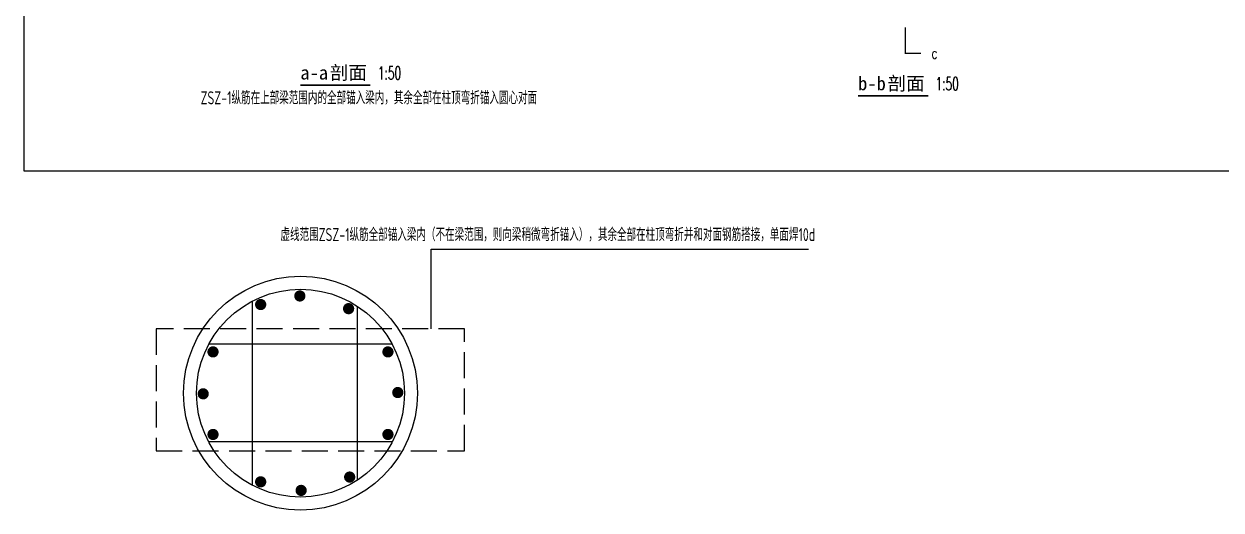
# Model space of a CAD drawing. Extents: x 0 to 125661, y -104936 to 8656.
# Drawn here: x 94287 to 103498, y -90970 to -87227 of the extents above; entities that cross this region are included whole.
import ezdxf

# ---------------------------------------------------------------- set-up
doc = ezdxf.new("R2010")
doc.units = 0
doc.header["$LTSCALE"] = 800
doc.header["$MEASUREMENT"] = 0
doc.linetypes.add('DASH', pattern=[0.35, 0.25, -0.1])
doc.layers.get('Defpoints').update_dxf_attribs({"color": 1, "linetype": 'CONTINUOUS'})
for name, color, linetype in [('3-ban', 84, 'CONTINUOUS'), ('3-jichu-说明', 4, 'CONTINUOUS'), ('DIM_SYMB', 3, 'CONTINUOUS'), ('PUB_TEXT', 7, 'CONTINUOUS')]:
    doc.layers.add(name, color=color, linetype=linetype)
doc.styles.add('_TCH_LABEL', font='COMPLEX', dxfattribs={"bigfont": 'GBCBIG'})
doc.styles.add('DIM_FONT', font='SIMPLEX.shx', dxfattribs={"width": 0.6})
doc.styles.add('TSSD_Rein', font='tssdeng.shx', dxfattribs={"width": 0.7, "bigfont": 'hztxt.shx'})
doc.styles.add('黑体', font='SIMHEI.TTF')

msp = doc.modelspace()

# ---------------------------------------------------------------- linework, layer by layer
at = {"layer": '3-ban'}
for p, q in [((97420.6, -89574.2), (97420.6, -88960.8)), ((97420.6, -88960.8), (100324.4, -88960.8))]:
    msp.add_line(p, q, dxfattribs=at)
at = {"layer": '3-ban', "linetype": 'DASH'}
msp.add_lwpolyline([(95305.2, -90513.9), (97677.7, -90513.9), (97677.7, -89574.2), (95305.2, -89574.2)], close=True, dxfattribs=at)
at = {"layer": '3-jichu-说明', "color": 1}
for p, q in [((96046.7, -90780.3), (96046.7, -89360)), ((96853.6, -90739.2), (96853.6, -89401)), ((95710.4, -89691.3), (97119.7, -89691.3)), ((95707.4, -90443.2), (97122.8, -90443.2))]:
    msp.add_line(p, q, dxfattribs=at)
at = {"layer": '3-jichu-说明', "color": 1, "const_width": 43.2}
for points in [[(96090, -89398.4, -1), (96127.4, -89376.8, -1)], [(96431.7, -89321.6, 1), (96388.5, -89321.6, 1)], [(96803.8, -89430.2, 1), (96766.4, -89408.6, 1)], [(95731.3, -89770.9, -1), (95752.9, -89733.5, -1)], [(97098.8, -89770.9, 1), (97077.2, -89733.5, 1)], [(95666.5, -90053.4, 1), (95666.5, -90096.6, 1)], [(97163.6, -90086.8, 1), (97163.6, -90043.6, 1)], [(95731.3, -90369.3, 1), (95752.9, -90406.7, 1)], [(97098.8, -90369.3, -1), (97077.2, -90406.7, -1)], [(96090, -90741.8, 1), (96127.4, -90763.4, 1)], [(96774.9, -90726.7, 1), (96812.3, -90705.1, 1)], [(96398.4, -90818.7, 1), (96441.6, -90818.7, 1)]]:
    msp.add_lwpolyline(points, format="xyb", close=True, dxfattribs=at)
at = {"layer": '3-jichu-说明'}
msp.add_circle((96415.1, -90070.1), 900, dxfattribs=at)
at = {"layer": '3-jichu-说明', "color": 1}
msp.add_circle((96415.1, -90070.1), 800, dxfattribs=at)
at = {"layer": 'Defpoints'}
msp.add_lwpolyline([(94287.2, -88357.7), (108571.1, -88357.7), (108571.1, -80647.8), (94287.2, -80647.8)], close=True, dxfattribs=at)
at = {"layer": 'DIM_SYMB'}
for points, const_width in [([(101188.9, -87452.5), (101068.9, -87452.5), (101068.9, -87252.5)], 10), ([(96413.9, -87698.4), (96953.5, -87698.4)], 14), ([(100705.5, -87781.1), (101245.1, -87781.1)], 14)]:
    msp.add_lwpolyline(points, dxfattribs=dict(at, const_width=const_width))

# ---------------------------------------------------------------- texts
at = {"layer": '3-ban', "color": 50, "style": 'TSSD_Rein', "width": 0.7}
for s, p in [('ZSZ-1纵筋在上部梁范围内的全部锚入梁内，其余全部在柱顶弯折锚入圆心对面', (95646.7, -87846)), ('虚线范围ZSZ-1纵筋全部锚入梁内（不在梁范围，则向梁稍微弯折锚入），其余全部在柱顶弯折并和对面钢筋搭接，单面焊10d', (96261.2, -88899))]:
    msp.add_text(s, height=100, dxfattribs=at).set_placement(p)
at = {"layer": 'PUB_TEXT'}
for s, height, style, width, p in [('c', 85, '_TCH_LABEL', 0.705882, (101270.3, -87495)), ('1:50', 100, 'DIM_FONT', 0.6, (97009.5, -87655)), ('1:50', 100, 'DIM_FONT', 0.6, (101301.1, -87737.7))]:
    msp.add_text(s, height=height, dxfattribs=dict(at, style=style, width=width)).set_placement(p)
at = {"layer": 'PUB_TEXT', "style": '黑体'}
for s, p in [('a-a', (96413.9, -87655)), ('剖面', (96640.7, -87655)), ('b-b', (100705.5, -87737.7)), ('剖面', (100932.4, -87737.7))]:
    msp.add_text(s, height=104.56, dxfattribs=at).set_placement(p)

doc.saveas('drawing.dxf')
